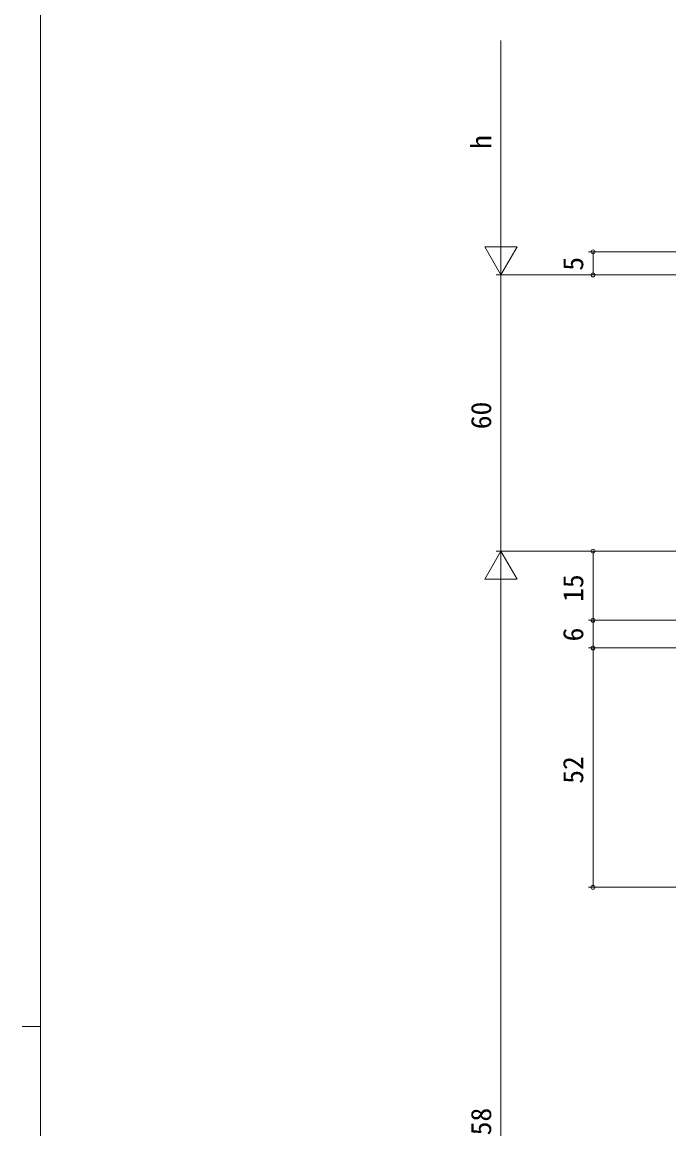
# Model space of a CAD drawing. Units: millimetres, scale not verified. Extents: x -567 to 567, y -403 to 403.
# Drawn here: x -566.7 to -424.7, y 1.7 to 242.1 of the extents above; entities that cross this region are included whole.
import ezdxf
from ezdxf.enums import TextEntityAlignment as Align

# ---------------------------------------------------------------- set-up
doc = ezdxf.new("R2010")
doc.units = ezdxf.units.MM
doc.header["$LTSCALE"] = 2
doc.layers.add('0-4_YKK_12', color=6, linetype='Continuous', lineweight=9)
doc.layers.add('0-8_YKK_A1', color=7, linetype='Continuous', lineweight=9)
doc.styles.add('ＭＳ ゴシック', font='')
doc.styles.get('ＭＳ ゴシック').set_extended_font_data('MS Gothic')

msp = doc.modelspace()

# ---------------------------------------------------------------- linework, layer by layer
at = {"layer": '0-4_YKK_12'}
for p, q in [((-462.726, 194.201), (-462.726, 238.117)), ((-462.726, 187.201), (-462.726, 199.325)), ((-462.726, 187.201), (-466.226, 193.263)), ((-459.226, 193.263), (-466.226, 193.263)), ((-462.726, 187.201), (-459.226, 193.263)), ((-424.726, 192.201), (-443.726, 192.201)), ((-442.726, 187.201), (-442.726, 192.201)), ((-424.726, 187.201), (-463.726, 187.201)), ((-424.726, 187.201), (-463.726, 187.201)), ((-462.726, 187.201), (-462.726, 127.201)), ((-424.726, 187.201), (-443.726, 187.201)), ((-462.726, 127.201), (-466.226, 121.138)), ((-424.726, 127.201), (-463.726, 127.201)), ((-424.726, 127.201), (-463.726, 127.201)), ((-462.726, 127.201), (-459.226, 121.138)), ((-462.726, 127.201), (-462.726, 115.076)), ((-424.726, 127.201), (-443.726, 127.201)), ((-442.726, 127.201), (-442.726, 112.201)), ((-466.226, 121.138), (-459.226, 121.138)), ((-462.726, 120.201), (-462.726, -127.5)), ((-424.726, 112.201), (-443.726, 112.201)), ((-424.726, 112.201), (-443.726, 112.201)), ((-442.726, 112.201), (-442.726, 106.201)), ((-424.726, 106.201), (-443.726, 106.201)), ((-424.726, 106.201), (-443.726, 106.201)), ((-442.726, 106.201), (-442.726, 54.201)), ((-424.726, 54.201), (-443.726, 54.201))]:
    msp.add_line(p, q, dxfattribs=at)
for centre in [(-442.726, 192.201), (-442.726, 187.201), (-442.726, 127.201), (-442.726, 112.201), (-442.726, 112.201), (-442.726, 106.201), (-442.726, 106.201), (-442.726, 54.201)]:
    msp.add_circle(centre, 0.425, dxfattribs=at)
at = {"layer": '0-8_YKK_A1'}
for p, q in [((-562.726, -351), (-562.726, 399)), ((-566.726, 24), (-562.726, 24))]:
    msp.add_line(p, q, dxfattribs=at)

# ---------------------------------------------------------------- texts
at = {"layer": '0-4_YKK_12', "style": 'ＭＳ ゴシック'}
for s, p in [('h', (-463.526, 214.559)), ('5', (-443.526, 188.101)), ('60', (-463.526, 153.681)), ('15', (-443.526, 116.181)), ('6', (-443.526, 107.601)), ('52', (-443.526, 76.681)), ('h= EH +58', (-463.526, -20.61))]:
    msp.add_text(s, height=4.399, rotation=90, dxfattribs=at).set_placement(p, align=Align.BOTTOM_LEFT)

doc.saveas('drawing.dxf')
